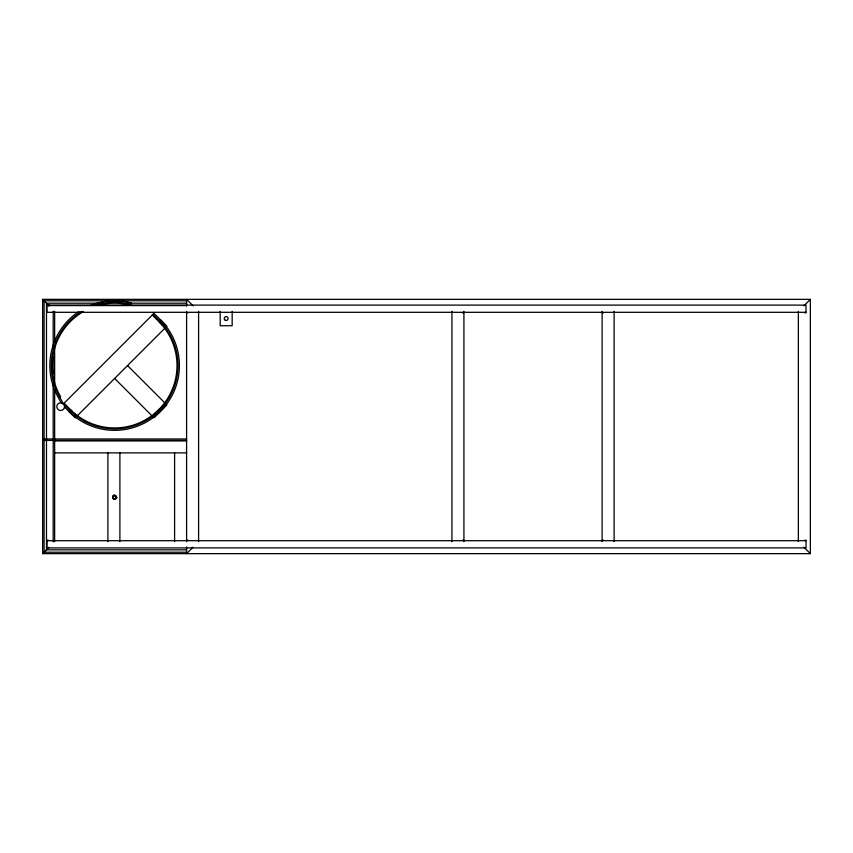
<?xml version="1.0" encoding="UTF-8"?>
<svg xmlns="http://www.w3.org/2000/svg" width="853" height="853" viewBox="0 0 853 853"><rect width="100%" height="100%" fill="white"/><g stroke="black" fill="none" stroke-linecap="round" stroke-linejoin="round"><path stroke-width="1.28" d="M112.991 497.704C113.108 490.048 120.625 502.694 114.611 495.614C111.157 495.764 114.515 499.57 114.11 499.122C111.306 498.632 113.374 494.196 115.038 495.668M116.061 496.446L116.328 497.715L115.038 498.877L115.571 498.93M48.44 305.822L49.367 305.107L48.952 305.832M115.699 498.515L116.232 497.704M113.63 498.93A1.919 1.919 0 0 1 113.63 495.614A1.919 1.919 0 0 1 116.509 497.278A1.919 1.919 0 0 1 113.63 498.93L112.937 498.237M63.218 404.077L153.977 313.318L166.868 326.209L165.855 327.221L163.094 324.46M69.839 410.346L70.511 409.675A62.376 62.376 0 0 0 158.733 409.675A62.376 62.376 0 0 0 158.733 321.453L159.404 320.781A63.335 63.335 0 0 1 159.404 410.346A63.335 63.335 0 0 1 69.839 410.346L63.389 403.906L60.68 402.776A3.838 3.838 0 0 0 56.852 406.284A3.838 3.838 0 0 0 60.009 410.4A3.838 3.838 0 0 0 64.38 407.606L64.519 406.614A3.838 3.838 0 0 0 63.389 403.906L59.774 397.231A63.335 63.335 0 0 1 81.867 311.356M76.525 416.552L75.267 417.81L64.465 407.009M76.962 416.115L165.173 327.904M154.126 414.27L159.65 408.747M161.494 406.902L163.328 405.068M152.964 416.797L154.798 414.953M163.094 406.668L165.855 403.906L166.868 404.919L153.977 417.81L152.719 416.552M42.65 553.65L810.35 553.65L810.35 299.35L42.65 299.35L42.65 553.65L49.005 547.295M193.055 547.189L186.594 553.65L186.594 546.997M803.889 305.811L810.35 299.35M59.774 397.231L60.606 396.752A62.376 62.376 0 0 1 83.434 311.548M186.594 300.789L44.089 300.789L44.089 552.211L186.594 552.211M103.32 303.188L46.488 303.188L46.488 549.812L186.594 549.812M127.118 303.188L186.594 303.188M49.367 305.587L186.594 305.587M806.032 312.305L46.968 312.305L46.968 305.107L806.032 305.107L806.032 312.784L804.592 312.784M186.594 312.784L188.033 312.784M462.486 312.784L463.925 312.784M602.111 312.784L603.551 312.784M44.089 438.975L186.594 438.975M44.089 440.415L186.594 440.415M54.645 440.894L186.594 440.894M54.645 452.89L186.594 452.89M48.408 540.216L46.968 540.216L46.968 547.893L806.032 547.893L806.032 540.216L804.592 540.216M186.594 540.216L188.033 540.216M462.486 540.216L463.925 540.216M602.111 540.216L603.551 540.216M46.968 540.695L806.032 540.695M803.889 547.189L810.35 553.65M193.055 305.811L186.594 299.35L186.594 306.003M152.964 314.33L160.332 321.698M152.282 315.013L162.411 325.142M127.513 365.564L165.173 403.224M42.65 299.35L49.005 305.705M114.622 378.455L152.282 416.115M64.071 403.224L72.356 411.509M74.2 413.353L76.045 415.198M74.446 414.953L76.28 416.797M61.181 402.84L58.526 397.946A64.775 64.775 0 0 1 78.924 311.516M798.355 311.345L798.355 541.655M614.107 311.345L614.107 541.655M602.111 311.345L602.111 541.655M463.925 311.345L463.925 541.655M451.93 311.345L451.93 541.655M232.176 311.345L232.176 325.739L220.181 325.739L220.181 311.345M198.589 311.345L198.589 541.655M186.594 311.334L186.594 541.666M174.598 452.89L174.598 541.655M119.9 452.89L119.9 541.655M107.904 452.89L107.904 541.655M54.645 311.345L54.645 341.968M54.645 347.288L54.645 383.232M54.645 389.885L54.645 541.655M53.206 311.238L53.206 348.546M53.206 356.543L53.206 373.87M53.206 383.189L53.206 541.762M160.428 319.758A64.775 64.775 0 0 1 160.428 411.37A64.775 64.775 0 0 1 68.816 411.37M90.439 305.47A64.775 64.775 0 0 1 131.383 302.996L130.765 305.31A62.376 62.376 0 0 0 98.479 305.31M94.587 305.481A63.335 63.335 0 0 1 131.01 304.382M225.213 320.206A1.919 1.919 0 0 0 228.103 318.542A1.919 1.919 0 0 0 225.213 316.879A1.919 1.919 0 0 0 225.213 320.206"/></g></svg>
